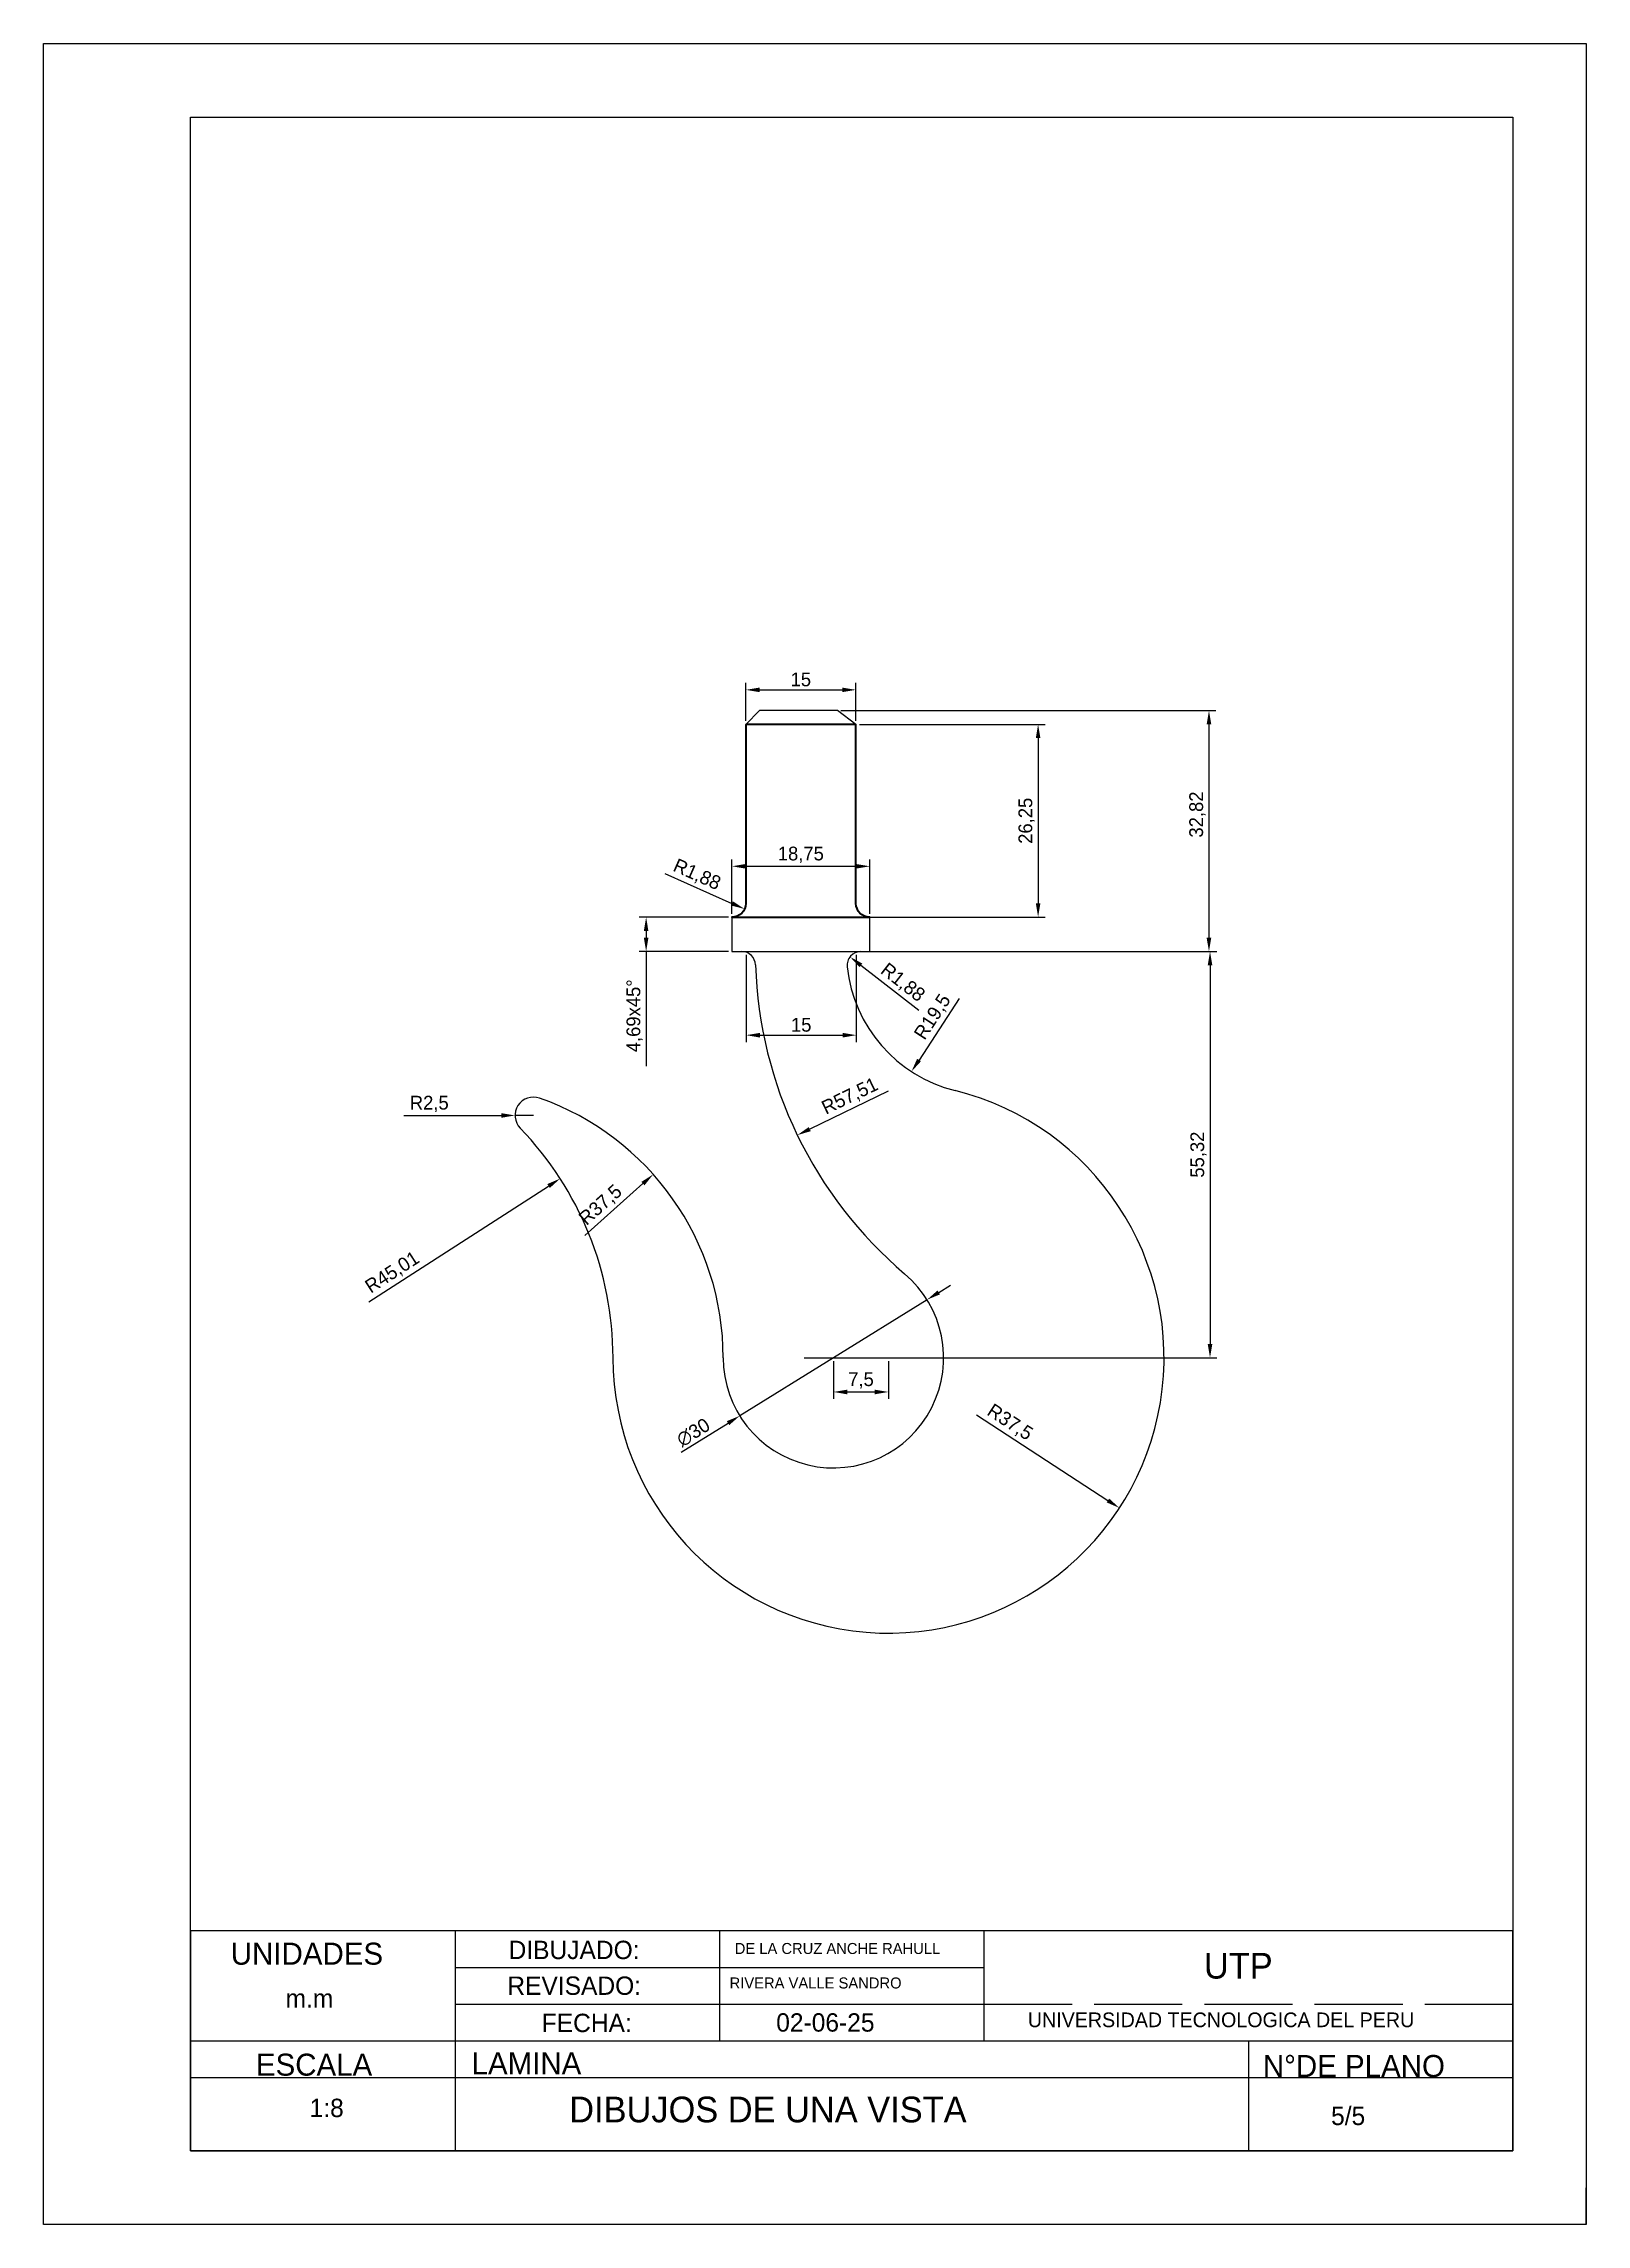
# Model space of a CAD drawing. Header units: millimetres. Extents: x 613 to 823, y 207 to 504.
import ezdxf

# ---------------------------------------------------------------- set-up
doc = ezdxf.new("R2010")
doc.units = ezdxf.units.MM
doc.linetypes.add('ACAD_ISO02W100', pattern=[15, 12, -3])
doc.dimstyles.new('ISO-25', dxfattribs={"dimscale": 0.75, "dimtxt": 2.5, "dimasz": 2.5, "dimexe": 1.25, "dimexo": 0.625, "dimtad": 1, "dimtxsty": 'Standard', "dimcen": 2.5, "dimadec": 0, "dimazin": 0, "dimtfac": 1, "dimtmove": 0, "dimatfit": 3, "dimfxl": 1, "dimarcsym": 0})

# ---------------------------------------------------------------- blocks, each defined once
blk = doc.blocks.new('*D32')
at = {"color": 0, "lineweight": -2, "transparency": 16777216}
for p, q in [((735.1, 333.53), (736.69, 334.52)), ((733.5, 332.54), (708.01, 316.73)), ((700.04, 311.78), (706.41, 315.74))]:
    blk.add_line(p, q, dxfattribs=at)
at = {"color": 0, "transparency": 16777216}
for points in [[(734.93, 333.8), (735.26, 333.27), (733.5, 332.54)], [(706.25, 316), (706.58, 315.47), (708.01, 316.73)]]:
    blk.add_solid(points, dxfattribs=at)
at = {"layer": 'Defpoints', "color": 0, "transparency": 16777216}
for p in [(733.5, 332.54), (708.01, 316.73)]:
    blk.add_point(p, dxfattribs=at)
at = {"color": 0, "transparency": 16777216, "insert": (701.69, 314.46), "char_height": 1.875, "attachment_point": 5, "rotation": 31.8169}
blk.add_mtext('∅30', dxfattribs=at)
blk = doc.blocks.new('*D35')
at = {"color": 0, "lineweight": -2, "transparency": 16777216}
blk.add_line((732.39, 371.94), (724.5, 378.08), dxfattribs=at)
at = {"color": 0, "transparency": 16777216}
blk.add_solid([(724.69, 378.33), (724.31, 377.83), (723.02, 379.23)], dxfattribs=at)
at = {"layer": 'Defpoints', "color": 0, "transparency": 16777216}
for p in [(723.02, 379.23), (724.5, 378.08)]:
    blk.add_point(p, dxfattribs=at)
at = {"color": 0, "transparency": 16777216, "insert": (730.14, 375.67), "char_height": 1.875, "attachment_point": 5, "rotation": 322.1316}
blk.add_mtext('R1,88', dxfattribs=at)
blk = doc.blocks.new('*D36')
at = {"color": 0, "lineweight": -2, "transparency": 16777216}
blk.add_line((737.86, 373.56), (732.41, 365.18), dxfattribs=at)
at = {"color": 0, "transparency": 16777216}
blk.add_solid([(732.15, 365.35), (732.67, 365.01), (731.38, 363.61)], dxfattribs=at)
at = {"layer": 'Defpoints', "color": 0, "transparency": 16777216}
for p in [(742.02, 379.96), (731.38, 363.61)]:
    blk.add_point(p, dxfattribs=at)
at = {"color": 0, "transparency": 16777216, "insert": (734.34, 371.01), "char_height": 1.875, "attachment_point": 5, "rotation": 56.9352}
blk.add_mtext('R19,5', dxfattribs=at)
blk = doc.blocks.new('*D38')
at = {"color": 0, "lineweight": -2, "transparency": 16777216}
blk.add_line((657.53, 332.24), (681.98, 348.02), dxfattribs=at)
at = {"color": 0, "transparency": 16777216}
blk.add_solid([(681.81, 348.29), (682.15, 347.76), (683.56, 349.04)], dxfattribs=at)
at = {"layer": 'Defpoints', "color": 0, "transparency": 16777216}
for p in [(683.56, 349.04), (645.75, 324.64)]:
    blk.add_point(p, dxfattribs=at)
at = {"color": 0, "transparency": 16777216, "insert": (660.76, 336.18), "char_height": 1.875, "attachment_point": 5, "rotation": 32.8384}
blk.add_mtext('R45,01', dxfattribs=at)
blk = doc.blocks.new('*D39')
at = {"color": 0, "lineweight": -2, "transparency": 16777216}
blk.add_line((686.9, 341.29), (694.83, 348.36), dxfattribs=at)
at = {"color": 0, "transparency": 16777216}
blk.add_solid([(694.62, 348.59), (695.04, 348.13), (696.23, 349.61)], dxfattribs=at)
at = {"layer": 'Defpoints', "color": 0, "transparency": 16777216}
for p in [(696.23, 349.61), (668.25, 324.64)]:
    blk.add_point(p, dxfattribs=at)
at = {"color": 0, "transparency": 16777216, "insert": (689.13, 345.37), "char_height": 1.875, "attachment_point": 5, "rotation": 41.7509}
blk.add_mtext('R37,5', dxfattribs=at)
blk = doc.blocks.new('*D40')
at = {"color": 0, "lineweight": -2, "transparency": 16777216}
for p, q in [((662.3, 357.63), (675.54, 357.64)), ((679.92, 357.64), (677.42, 357.64))]:
    blk.add_line(p, q, dxfattribs=at)
at = {"color": 0, "transparency": 16777216}
blk.add_solid([(675.54, 357.95), (675.54, 357.32), (677.42, 357.64)], dxfattribs=at)
at = {"layer": 'Defpoints', "color": 0, "transparency": 16777216}
for p in [(677.42, 357.64), (679.92, 357.64)]:
    blk.add_point(p, dxfattribs=at)
at = {"color": 0, "transparency": 16777216, "insert": (665.74, 359.2), "char_height": 1.875, "attachment_point": 5, "rotation": 0.0114}
blk.add_mtext('R2,5', dxfattribs=at)
blk = doc.blocks.new('*D41')
at = {"color": 0, "lineweight": -2, "transparency": 16777216}
blk.add_line((728.22, 360.93), (717.53, 355.77), dxfattribs=at)
at = {"color": 0, "transparency": 16777216}
blk.add_solid([(717.39, 356.05), (717.67, 355.49), (715.84, 354.96)], dxfattribs=at)
at = {"layer": 'Defpoints', "color": 0, "transparency": 16777216}
for p in [(767.63, 379.96), (715.84, 354.96)]:
    blk.add_point(p, dxfattribs=at)
at = {"color": 0, "transparency": 16777216, "insert": (723.04, 360.17), "char_height": 1.875, "attachment_point": 5, "rotation": 25.7665}
blk.add_mtext('R57,51', dxfattribs=at)
blk = doc.blocks.new('*D42')
at = {"color": 0, "lineweight": -2, "transparency": 16777216}
for p, q in [((721.78, 412.77), (772.81, 412.77)), ((771.88, 410.9), (771.88, 381.83)), ((721.78, 379.96), (772.81, 379.96))]:
    blk.add_line(p, q, dxfattribs=at)
at = {"color": 0, "transparency": 16777216}
for points in [[(771.56, 410.9), (772.19, 410.9), (771.88, 412.77)], [(771.56, 381.83), (772.19, 381.83), (771.88, 379.96)]]:
    blk.add_solid(points, dxfattribs=at)
at = {"layer": 'Defpoints', "color": 0, "transparency": 16777216}
for p in [(721.31, 412.77), (721.31, 379.96), (771.88, 379.96)]:
    blk.add_point(p, dxfattribs=at)
at = {"color": 0, "transparency": 16777216, "insert": (770.31, 398.62), "char_height": 1.875, "attachment_point": 5, "rotation": 90}
blk.add_mtext('32,82', dxfattribs=at)
blk = doc.blocks.new('*D43')
at = {"color": 0, "lineweight": -2, "transparency": 16777216}
for p, q in [((724.29, 410.9), (749.56, 410.9)), ((748.62, 409.02), (748.62, 386.52)), ((724.29, 384.64), (749.56, 384.64))]:
    blk.add_line(p, q, dxfattribs=at)
at = {"color": 0, "transparency": 16777216}
for points in [[(748.31, 409.02), (748.93, 409.02), (748.62, 410.9)], [(748.31, 386.52), (748.93, 386.52), (748.62, 384.64)]]:
    blk.add_solid(points, dxfattribs=at)
at = {"layer": 'Defpoints', "color": 0, "transparency": 16777216}
for p in [(723.82, 410.9), (723.82, 384.64), (748.62, 384.64)]:
    blk.add_point(p, dxfattribs=at)
at = {"color": 0, "transparency": 16777216, "insert": (747.06, 397.77), "char_height": 1.875, "attachment_point": 5, "rotation": 90}
blk.add_mtext('26,25', dxfattribs=at)
blk = doc.blocks.new('*D44')
at = {"color": 0, "lineweight": -2, "transparency": 16777216}
for p, q in [((708.82, 411.37), (708.82, 416.54)), ((723.82, 411.37), (723.82, 416.54)), ((710.7, 415.6), (721.95, 415.6))]:
    blk.add_line(p, q, dxfattribs=at)
at = {"color": 0, "transparency": 16777216}
for points in [[(710.7, 415.91), (710.7, 415.29), (708.82, 415.6)], [(721.95, 415.91), (721.95, 415.29), (723.82, 415.6)]]:
    blk.add_solid(points, dxfattribs=at)
at = {"layer": 'Defpoints', "color": 0, "transparency": 16777216}
for p in [(723.82, 415.6), (708.82, 410.9), (723.82, 410.9)]:
    blk.add_point(p, dxfattribs=at)
at = {"color": 0, "transparency": 16777216, "insert": (716.32, 417.01), "char_height": 1.875, "attachment_point": 5}
blk.add_mtext('15', dxfattribs=at)
blk = doc.blocks.new('*D46')
at = {"color": 0, "lineweight": -2, "transparency": 16777216}
for p, q in [((706.95, 385.11), (706.95, 392.5)), ((725.7, 385.11), (725.7, 392.5)), ((708.82, 391.57), (723.82, 391.57))]:
    blk.add_line(p, q, dxfattribs=at)
at = {"color": 0, "transparency": 16777216}
for points in [[(708.82, 391.88), (708.82, 391.25), (706.95, 391.57)], [(723.82, 391.88), (723.82, 391.25), (725.7, 391.57)]]:
    blk.add_solid(points, dxfattribs=at)
at = {"layer": 'Defpoints', "color": 0, "transparency": 16777216}
for p in [(725.7, 391.57), (706.95, 384.64), (725.7, 384.64)]:
    blk.add_point(p, dxfattribs=at)
at = {"color": 0, "transparency": 16777216, "insert": (716.32, 393.13), "char_height": 1.875, "attachment_point": 5}
blk.add_mtext('18,75', dxfattribs=at)
blk = doc.blocks.new('*D47')
at = {"color": 0, "lineweight": -2, "transparency": 16777216}
for p, q in [((708.87, 379.49), (708.87, 367.63)), ((723.87, 379.49), (723.87, 367.63)), ((710.75, 368.57), (722, 368.57))]:
    blk.add_line(p, q, dxfattribs=at)
at = {"color": 0, "transparency": 16777216}
for points in [[(710.75, 368.88), (710.75, 368.25), (708.87, 368.57)], [(722, 368.88), (722, 368.25), (723.87, 368.57)]]:
    blk.add_solid(points, dxfattribs=at)
at = {"layer": 'Defpoints', "color": 0, "transparency": 16777216}
for p in [(708.87, 379.96), (723.87, 379.96), (723.87, 368.57)]:
    blk.add_point(p, dxfattribs=at)
at = {"color": 0, "transparency": 16777216, "insert": (716.37, 369.97), "char_height": 1.875, "attachment_point": 5}
blk.add_mtext('15', dxfattribs=at)
blk = doc.blocks.new('*D48')
at = {"color": 0, "lineweight": -2, "transparency": 16777216}
blk.add_line((697.8, 390.57), (706.95, 386.52), dxfattribs=at)
at = {"color": 0, "transparency": 16777216}
blk.add_solid([(707.07, 386.8), (706.82, 386.23), (708.66, 385.76)], dxfattribs=at)
at = {"layer": 'Defpoints', "color": 0, "transparency": 16777216}
for p in [(706.95, 386.52), (708.66, 385.76)]:
    blk.add_point(p, dxfattribs=at)
at = {"color": 0, "transparency": 16777216, "insert": (702.15, 390.35), "char_height": 1.875, "attachment_point": 5, "rotation": 336.1122}
blk.add_mtext('R1,88', dxfattribs=at)
blk = doc.blocks.new('*D49')
at = {"color": 0, "lineweight": -2, "transparency": 16777216}
blk.add_line((740.22, 316.85), (758.12, 305.2), dxfattribs=at)
at = {"color": 0, "transparency": 16777216}
blk.add_solid([(758.29, 305.46), (757.95, 304.94), (759.69, 304.18)], dxfattribs=at)
at = {"layer": 'Defpoints', "color": 0, "transparency": 16777216}
for p in [(728.26, 324.64), (759.69, 304.18)]:
    blk.add_point(p, dxfattribs=at)
at = {"color": 0, "transparency": 16777216, "insert": (744.74, 315.77), "char_height": 1.875, "attachment_point": 5, "rotation": 326.9446}
blk.add_mtext('R37,5', dxfattribs=at)
blk = doc.blocks.new('*D50')
at = {"color": 0, "lineweight": -2, "transparency": 16777216}
for p, q in [((720.76, 324.17), (720.76, 319.04)), ((728.26, 324.17), (728.26, 319.04)), ((722.63, 319.98), (726.38, 319.98))]:
    blk.add_line(p, q, dxfattribs=at)
at = {"color": 0, "transparency": 16777216}
for points in [[(722.63, 320.29), (722.63, 319.66), (720.76, 319.98)], [(726.38, 320.29), (726.38, 319.66), (728.26, 319.98)]]:
    blk.add_solid(points, dxfattribs=at)
at = {"layer": 'Defpoints', "color": 0, "transparency": 16777216}
for p in [(720.76, 324.64), (728.26, 324.64), (728.26, 319.98)]:
    blk.add_point(p, dxfattribs=at)
at = {"color": 0, "transparency": 16777216, "insert": (724.51, 321.54), "char_height": 1.875, "attachment_point": 5}
blk.add_mtext('7,5', dxfattribs=at)
blk = doc.blocks.new('*D51')
at = {"color": 0, "lineweight": -2, "transparency": 16777216}
for p, q in [((716.79, 379.96), (772.96, 379.96)), ((772.02, 378.08), (772.02, 326.51)), ((716.79, 324.64), (772.96, 324.64))]:
    blk.add_line(p, q, dxfattribs=at)
at = {"color": 0, "transparency": 16777216}
for points in [[(771.71, 378.08), (772.34, 378.08), (772.02, 379.96)], [(771.71, 326.51), (772.34, 326.51), (772.02, 324.64)]]:
    blk.add_solid(points, dxfattribs=at)
at = {"layer": 'Defpoints', "color": 0, "transparency": 16777216}
for p in [(716.32, 379.96), (716.32, 324.64), (772.02, 324.64)]:
    blk.add_point(p, dxfattribs=at)
at = {"color": 0, "transparency": 16777216, "insert": (770.46, 352.3), "char_height": 1.875, "attachment_point": 5, "rotation": 90}
blk.add_mtext('55,32', dxfattribs=at)
blk = doc.blocks.new('*D52')
at = {"color": 0, "lineweight": -2, "transparency": 16777216}
for p, q in [((706.48, 384.64), (694.32, 384.64)), ((695.26, 382.77), (695.26, 381.83)), ((706.48, 379.96), (694.32, 379.96)), ((695.26, 379.96), (695.26, 364.33))]:
    blk.add_line(p, q, dxfattribs=at)
at = {"color": 0, "transparency": 16777216}
for points in [[(694.95, 382.77), (695.57, 382.77), (695.26, 384.64)], [(694.95, 381.83), (695.57, 381.83), (695.26, 379.96)]]:
    blk.add_solid(points, dxfattribs=at)
at = {"layer": 'Defpoints', "color": 0, "transparency": 16777216}
for p in [(706.95, 384.64), (695.26, 379.96), (706.95, 379.96)]:
    blk.add_point(p, dxfattribs=at)
at = {"color": 0, "transparency": 16777216, "insert": (693.7, 371.21), "char_height": 1.875, "width": 5.9375, "attachment_point": 5, "rotation": 90}
blk.add_mtext('4,69x45°', dxfattribs=at)

msp = doc.modelspace()

# ---------------------------------------------------------------- linework, layer by layer
for p, q in [((708.822, 410.897), (710.697, 412.772)), ((721.314, 412.772), (710.697, 412.772)), ((723.824, 410.897), (721.314, 412.772)), ((813.251, 246.61), (633.251, 246.61)), ((633.251, 246.61), (633.251, 216.61)), ((669.251, 246.61), (669.251, 216.61)), ((705.251, 246.61), (705.251, 231.61)), ((741.251, 246.61), (741.251, 231.61)), ((813.251, 216.61), (813.251, 246.61)), ((669.251, 241.61), (741.251, 241.61)), ((669.251, 236.61), (741.251, 236.61)), ((633.251, 231.61), (813.251, 231.61)), ((633.251, 231.61), (633.251, 226.61)), ((777.251, 231.61), (777.251, 216.61)), ((633.251, 226.61), (813.251, 226.61)), ((633.251, 216.61), (813.251, 216.61)), ((823.246, 206.61), (823.251, 216.61)), ((823.251, 216.61), (823.246, 216.61))]:
    msp.add_line(p, q)
at = {"linetype": 'ACAD_ISO02W100'}
msp.add_line((741.251, 236.61), (813.251, 236.61), dxfattribs=at)
for points in [[(613.246, 503.61), (823.246, 503.61), (823.246, 206.61), (613.246, 206.61)], [(633.251, 493.61), (813.251, 493.61), (813.251, 216.61), (633.251, 216.61)]]:
    msp.add_lwpolyline(points, close=True)
at = {"lineweight": 35}
msp.add_lwpolyline([(708.822, 410.897), (708.822, 386.518, -0.4142136), (706.947, 384.643), (725.699, 384.643, -0.4142136), (723.824, 386.518), (723.824, 410.897)], format="xyb", close=True, dxfattribs=at)
msp.add_lwpolyline([(706.947, 384.643), (706.947, 379.955), (725.699, 379.955), (725.699, 384.643)])
for centre, radius, start, end in [((708.278, 378.08), 1.875, 1.80964, 90), ((767.631, 379.955), 57.507, 181.80964, 229.72328), ((724.498, 378.08), 1.875, 90, 186.10685), ((742.025, 379.955), 19.502, 186.10685, 256.02347), ((679.917, 357.638), 2.5, 70.52878, 224.00343), ((668.249, 324.636), 37.505, 0, 70.52878), ((728.256, 324.636), 37.505, 180, 76.02347), ((645.746, 324.636), 45.006, 0, 44.00343), ((720.755, 324.636), 15.002, 180, 49.72328)]:
    msp.add_arc(centre, radius, start, end)

# ---------------------------------------------------------------- texts
for s, height, p in [('UNIDADES', 3, (638.723, 241.977)), ('DIBUJADO:', 2.5, (676.535, 242.741)), ('DE LA CRUZ ANCHE RAHULL', 1.5, (707.321, 243.435)), ('UTP', 3.5, (771.196, 240.087)), ('m.m', 2.5, (646.176, 236.136)), ('REVISADO:', 2.5, (676.366, 237.87)), ('RIVERA VALLE SANDRO', 1.5, (706.625, 238.738)), ('FECHA:', 2.5, (681.049, 232.799)), ('02-06-25', 2.5, (712.969, 232.863)), ('UNIVERSIDAD TECNOLOGICA DEL PERU', 2, (747.219, 233.469)), ('ESCALA', 3, (642.145, 226.86)), ('LAMINA', 3, (671.503, 227.04)), ('N°DE PLANO', 3, (779.21, 226.68)), ('1:8', 2.5, (649.452, 221.225)), ('DIBUJOS DE UNA VISTA', 3.5, (684.791, 220.509)), ('5/5', 2.5, (788.499, 220.134))]:
    msp.add_text(s, height=height).set_placement(p)

# ---------------------------------------------------------------- dimensions: what is measured, and where the dimension line sits
for p1, p2, distance, picture, middle in [((708.822, 410.897), (723.824, 410.897), 4.703, '*D44', (716.323, 417.006)), ((723.824, 410.897), (723.824, 384.643), 24.796, '*D43', (747.058, 397.77)), ((706.947, 384.643), (725.699, 384.643), 6.922, '*D46', (716.323, 393.128)), ((708.871, 379.955), (723.871, 379.955), -11.388, '*D47', (716.371, 369.974)), ((716.323, 379.955), (716.323, 324.635), 55.701, '*D51', (770.462, 352.295))]:
    dim = msp.add_aligned_dim(p1=p1, p2=p2, distance=distance, dimstyle='ISO-25')
    dim.commit()
    dim.dimension.update_dxf_attribs({"geometry": picture, "text_midpoint": middle})
dim = msp.add_linear_dim(base=(771.876, 379.955), p1=(721.314, 412.772), p2=(721.314, 379.955), angle=270, dimstyle='ISO-25')
dim.commit()
dim.dimension.update_dxf_attribs({"geometry": '*D42', "text_midpoint": (771.876, 398.619), "dimtype": 161})
for center, mpoint, picture, middle in [((706.9468, 386.5185), (708.6614, 385.7591), '*D48', (701.5181, 388.9227)), ((767.631, 379.955), (715.841, 354.957), '*D41', (723.721, 358.76)), ((724.498, 378.08), (723.017, 379.231), '*D35', (729.185, 374.435)), ((742.025, 379.955), (731.384, 363.611), '*D36', (735.647, 370.158)), ((679.917, 357.638), (677.416, 357.638), '*D40', (665.737, 357.635)), ((645.746, 324.636), (683.56, 349.041), '*D38', (661.604, 334.871)), ((668.249, 324.636), (696.229, 349.61), '*D39', (690.167, 344.199)), ((728.256, 324.636), (759.69, 304.179), '*D49', (743.889, 314.462))]:
    dim = msp.add_radius_dim(center=center, mpoint=mpoint, dimstyle='ISO-25')
    dim.commit()
    dim.dimension.update_dxf_attribs({"geometry": picture, "text_midpoint": middle, "dimtype": 164})
dim = msp.add_aligned_dim(p1=(706.947, 384.643), p2=(706.947, 379.955), distance=-11.689, text='<>x45°', dimstyle='ISO-25')
dim.commit()
dim.dimension.update_dxf_attribs({"geometry": '*D52', "text_midpoint": (693.695, 371.205)})
dim = msp.add_diameter_dim_2p(p1=(733.503, 332.545), p2=(708.007, 316.727), dimstyle='ISO-25')
dim.commit()
dim.dimension.update_dxf_attribs({"geometry": '*D32', "text_midpoint": (701.69, 314.462)})
dim = msp.add_linear_dim(base=(728.255, 319.975), p1=(720.755, 324.636), p2=(728.255, 324.636), dimstyle='ISO-25')
dim.commit()
dim.dimension.update_dxf_attribs({"geometry": '*D50', "text_midpoint": (724.505, 321.538)})

doc.saveas('drawing.dxf')
